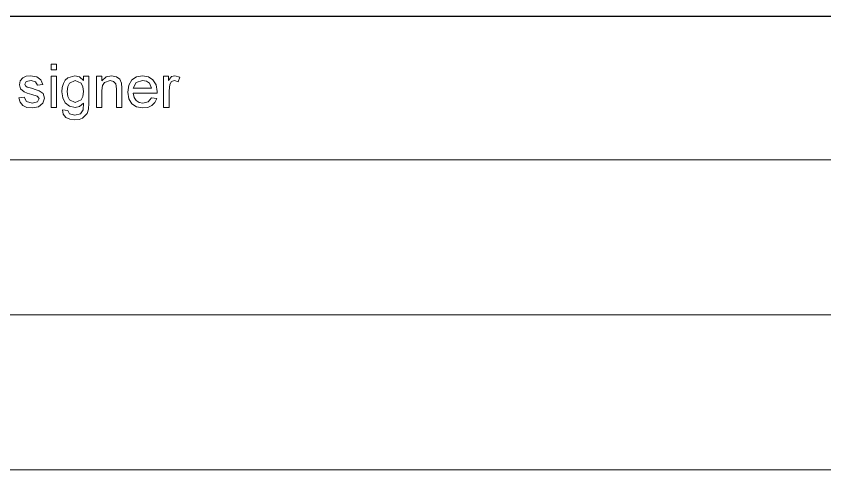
# Model space of a CAD drawing. Extents: x 10 to 410, y 5 to 287.
# Drawn here: x 329.33 to 357.47, y 31.4 to 47.2 of the extents above; entities that cross this region are included whole.
import ezdxf

# ---------------------------------------------------------------- set-up
doc = ezdxf.new("R2010")
doc.units = 0

msp = doc.modelspace()

# ---------------------------------------------------------------- linework, layer by layer
at = {"color": 7, "lineweight": 25}
msp.add_line((230, 47.200001), (410, 47.200001), dxfattribs=at)
at = {"color": 7, "lineweight": 13}
for p, q in [((230, 42.200001), (410, 42.200001)), ((263, 36.799999), (410, 36.799999)), ((307, 31.4), (410, 31.4))]:
    msp.add_line(p, q, dxfattribs=at)
for points in [[(330.541656, 45.335575), (330.541656, 45.523075), (330.729156, 45.523075), (330.729156, 45.335575)], [(329.416656, 44.356407), (329.604156, 44.377243), (329.687988, 44.222618), (329.880219, 44.168907), (330.064789, 44.21627), (330.125, 44.327438), (330.055328, 44.417282), (329.867523, 44.474571), (329.706909, 44.522507), (329.600098, 44.563438), (329.478851, 44.666954), (329.4375, 44.813114), (329.470062, 44.948204), (329.558594, 45.051395), (329.673187, 45.105106), (329.828766, 45.127243), (330.04834, 45.089481), (330.187988, 44.987267), (330.25, 44.814743), (330.0625, 44.793907), (329.996735, 44.916466), (329.842773, 44.960575), (329.67514, 44.922325), (329.625, 44.83297), (329.645844, 44.774376), (329.711273, 44.729782), (329.861664, 44.686813), (330.01889, 44.639206), (330.128571, 44.6012), (330.263519, 44.504356), (330.3125, 44.346642), (330.259125, 44.172813), (330.105316, 44.046837), (329.87793, 44.002243), (329.692657, 44.024582), (329.557465, 44.091599), (329.467163, 44.202477)], [(330.541656, 44.023075), (330.541656, 45.106407), (330.729156, 45.106407), (330.729156, 44.023075)], [(330.9375, 43.939743), (331.125, 43.918907), (331.185883, 43.80172), (331.368805, 43.752243), (331.561676, 43.80172), (331.653656, 43.940392), (331.666656, 44.168907), (331.534668, 44.059532), (331.373688, 44.023075), (331.180267, 44.063236), (331.036133, 44.18372), (330.946533, 44.360355), (330.916656, 44.568974), (330.930054, 44.717613), (330.970215, 44.854294), (331.035858, 44.970097), (331.125641, 45.056114), (331.364594, 45.127243), (331.531738, 45.085575), (331.666656, 44.960575), (331.666656, 45.106407), (331.854156, 45.106407), (331.854156, 44.171188), (331.841309, 43.955406), (331.802734, 43.813278), (331.639801, 43.646774), (331.515411, 43.600876), (331.365234, 43.585575), (331.190399, 43.607628), (331.052582, 43.67379), (330.964142, 43.784386)], [(332.125, 44.023075), (332.125, 45.106407), (332.3125, 45.106407), (332.3125, 44.952763), (332.452789, 45.083622), (332.64389, 45.127243), (332.81723, 45.092087), (332.935394, 45.000126), (332.990234, 44.864872), (333, 44.687138), (333, 44.023075), (332.8125, 44.023075), (332.8125, 44.674442), (332.791656, 44.840134), (332.717621, 44.92786), (332.592773, 44.960575), (332.395508, 44.887009), (332.333252, 44.780399), (332.3125, 44.607712), (332.3125, 44.023075)], [(334.039398, 44.356407), (334.223297, 44.335575), (334.157837, 44.194828), (334.053223, 44.089645), (333.911835, 44.024094), (333.735992, 44.002243), (333.51828, 44.03862), (333.350739, 44.147751), (333.243927, 44.322472), (333.208344, 44.555626), (333.244293, 44.796757), (333.352203, 44.977177), (333.517487, 45.089725), (333.725586, 45.127243), (333.927277, 45.090782), (334.088379, 44.981407), (334.19397, 44.805954), (334.229156, 44.571251), (334.22818, 44.523075), (333.395844, 44.523075), (333.427704, 44.371586), (333.501801, 44.260216), (333.608856, 44.191734), (333.739594, 44.168907), (333.920563, 44.213669)], [(334.458344, 44.023075), (334.458344, 45.106407), (334.625, 45.106407), (334.625, 44.961552), (334.734222, 45.095016), (334.844391, 45.127243), (335.020844, 45.075809), (334.960938, 44.908165), (334.83725, 44.960575), (334.737793, 44.92363), (334.674469, 44.820927), (334.645844, 44.602177), (334.645844, 44.023075)], [(331.104156, 44.581993), (331.124176, 44.405197), (331.184235, 44.283653), (331.385101, 44.189743), (331.585602, 44.283165), (331.646393, 44.403122), (331.666656, 44.576134), (331.645782, 44.743412), (331.58316, 44.863731), (331.382172, 44.960575), (331.185211, 44.865196), (331.12442, 44.746708)], [(333.395844, 44.689743), (334.041656, 44.689743), (333.967438, 44.868126), (333.860016, 44.937462), (333.724609, 44.960575), (333.497711, 44.886845)]]:
    msp.add_lwpolyline(points, close=True, dxfattribs=at)

doc.saveas('drawing.dxf')
